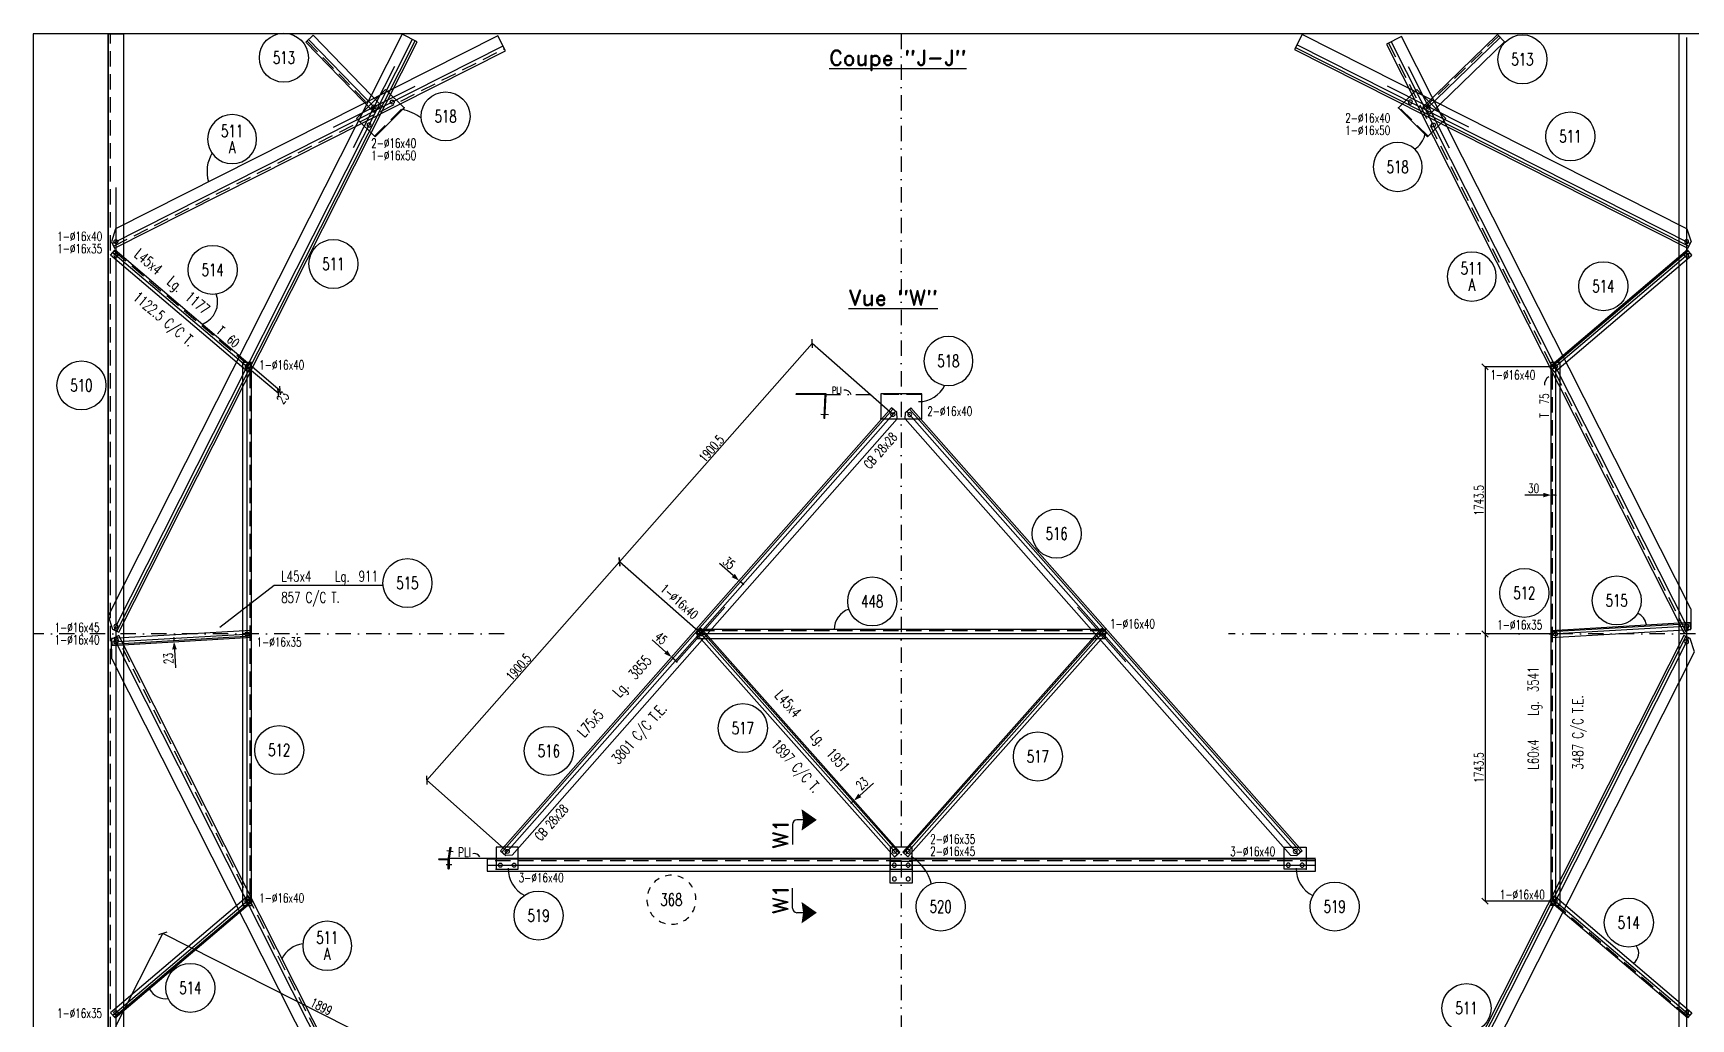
# Model space of a CAD drawing. Extents: x 142141 to 158361, y -163675 to -152190.
# Drawn here: x 142141 to 152953, y -158621 to -152190 of the extents above; entities that cross this region are included whole.
import ezdxf
from ezdxf.enums import TextEntityAlignment as Align

# ---------------------------------------------------------------- set-up
doc = ezdxf.new("R2010")
doc.units = 0
doc.header["$LTSCALE"] = 200
doc.header["$MEASUREMENT"] = 0
doc.linetypes.add('DASHDOT', pattern=[1, 0.5, -0.25, 0, -0.25])
doc.linetypes.add('DASHED', pattern=[0.75, 0.5, -0.25])
doc.layers.get('0').update_dxf_attribs({"linetype": 'CONTINUOUS'})
doc.layers.get('DEFPOINTS').update_dxf_attribs({"linetype": 'CONTINUOUS'})
for name, color, linetype in [('ASSI', 3, 'CONTINUOUS'), ('BOLLINI_1', 7, 'CONTINUOUS'), ('BOLLINI_5', 7, 'CONTINUOUS'), ('FORI', 2, 'CONTINUOUS'), ('LINEA_ANG', 2, 'CONTINUOUS'), ('LINEE_PIASTRE', 2, 'CONTINUOUS'), ('LS', 7, 'CONTINUOUS'), ('LSP', 3, 'CONTINUOUS'), ('MZ', 6, 'DASHDOT'), ('PIASTRE', 5, 'CONTINUOUS'), ('QT_MAL', 7, 'CONTINUOUS'), ('QT_MPR', 7, 'CONTINUOUS'), ('TRAT-Y', 7, 'DASHED')]:
    doc.layers.add(name, color=color, linetype=linetype)
doc.styles.add('QUOTE', font='ROMANS8.SHX', dxfattribs={"width": 0.7})
doc.styles.add('RD', font='ROMAND8.SHX', dxfattribs={"width": 0.7})
doc.styles.add('RQL', font='ROMANS8.SHX', dxfattribs={"width": 0.7})
doc.styles.add('RS', font='ROMANS8.shx', dxfattribs={"width": 0.7})
doc.styles.get("Standard").update_dxf_attribs({"font": 'ROMANS8.SHX', "width": 0.7})
doc.dimstyles.new('FRECCE1', dxfattribs={"dimtxt": 60, "dimasz": 6.6667, "dimexe": 0, "dimexo": 0, "dimgap": 1, "dimtad": 1, "dimzin": 0, "dimdsep": 46, "dimtxsty": 'RS', "dimblk1": 'QUOTP', "dimblk2": 'QUOTF', "dimsah": 1, "dimcen": 0, "dimclrd": 2, "dimclre": 2, "dimclrt": 7, "dimadec": 0, "dimazin": 0, "dimtfac": 1, "dimtix": 1, "dimtmove": 2, "dimatfit": 3, "dimldrblk": 'QUOTP', "dimfxl": 1, "dimtolj": 1, "dimtzin": 0, "dimarcsym": 0})
doc.dimstyles.new('TRATTO', dxfattribs={"dimscale": 0, "dimtxt": 60, "dimasz": 40, "dimexe": 0, "dimexo": 0, "dimgap": 10, "dimtad": 1, "dimrnd": 0.5, "dimdsep": 46, "dimtxsty": 'RS', "dimblk1": 'OBLIQUE', "dimblk2": 'OBLIQUE', "dimsah": 1, "dimcen": 0.09, "dimclrd": 2, "dimclre": 2, "dimclrt": 7, "dimadec": 0, "dimazin": 0, "dimtfac": 1, "dimtix": 1, "dimtmove": 2, "dimatfit": 3, "dimfxl": 1, "dimtolj": 1, "dimtzin": 0, "dimarcsym": 0})

# ---------------------------------------------------------------- blocks, each defined once
blk = doc.blocks.new('ASSE98')
blk.add_line((0, 0), (1, 0))
at = {"color": 7, "style": 'QUOTE', "width": 0.5, "flags": 1}
for tag, p in [('TI', (1.3831, 6.8273)), ('DI_S', (1.3831, 6.4218)), ('D_S', (1.3831, 6.0209)), ('E_S', (1.3831, 5.6806)), ('NFORI', (1.3645, 5.2979)), ('ALAR', (1.3635, 4.9325)), ('FAM', (1.3775, 4.5465)), ('ALA', (1.3831, 4.1926)), ('DISP2', (1.3831, 3.8497)), ('DISP1', (1.3831, 3.5069)), ('PINZAF', (1.3831, 3.164)), ('PINZAI', (1.3831, 2.8211)), ('TRP', (1.3831, 2.4783)), ('NP', (1.3831, 2.1354)), ('SV', (1.3831, 1.7926)), ('PESO', (1.3831, 1.4497)), ('QUA', (1.3831, 1.1069)), ('LUN', (1.3831, 0.764)), ('PROF', (1.3831, 0.4211)), ('POS', (1.3831, 0.0783))]:
    blk.add_attdef(tag, p, '', height=0.2, dxfattribs=at)
at = {"color": 7, "flags": 1}
for tag, p in [('LAV1', (3.0743, 6.8285)), ('LAV2', (3.0743, 6.4951)), ('LAV3', (3.0743, 6.1618)), ('LAV4', (3.0743, 5.8285)), ('LAV5', (3.0743, 5.4951)), ('LAV6', (3.0743, 5.1618)), ('LAV7', (3.0743, 4.8285)), ('LAV8', (3.0743, 4.4951)), ('LAV9', (3.0743, 4.1618)), ('LAV10', (3.0743, 3.8285))]:
    blk.add_attdef(tag, p, '', height=0.2, dxfattribs=at)
blk = doc.blocks.new('16')
blk.add_circle((0, 0), 1)
blk = doc.blocks.new('MRKR_98')
blk.add_point((0, 0))
at = {"color": 7, "style": 'QUOTE', "width": 0.5, "flags": 1}
for tag, p in [('NFORI', (3.72, 5.3)), ('TI', (3.73, 6.83)), ('DI_S', (3.73, 6.42)), ('D_S', (3.73, 6.02)), ('E_S', (3.73, 5.68)), ('AUX2', (3.71, 4.93)), ('AUX1', (3.73, 4.19)), ('FAM', (3.73, 4.55)), ('COMMESSA', (3.73, 3.85)), ('MD', (3.73, 3.51)), ('MP', (3.73, 3.16)), ('LARGHEZZA', (3.73, 2.82)), ('SPESSORE', (3.73, 2.48)), ('NP', (3.73, 2.14)), ('SV', (3.73, 1.79)), ('PESO', (3.73, 1.45)), ('QUA', (3.73, 1.11)), ('LUN', (3.73, 0.76)), ('PROF', (3.73, 0.42)), ('POS', (3.73, 0.08))]:
    blk.add_attdef(tag, p, '', height=0.2, dxfattribs=at)
at = {"color": 7, "flags": 1}
for tag, p in [('LAV1', (5.26, 6.88)), ('LAV2', (5.26, 6.55)), ('LAV3', (5.26, 6.21)), ('LAV4', (5.26, 5.88)), ('LAV5', (5.26, 5.55)), ('LAV6', (5.26, 5.21)), ('LAV7', (5.26, 4.88)), ('LAV8', (5.26, 4.55)), ('LAV9', (5.26, 4.21)), ('LAV10', (5.26, 3.88))]:
    blk.add_attdef(tag, p, '', height=0.2, dxfattribs=at)
blk = doc.blocks.new('xxx')
blk.add_circle((0, 0), 8)
at = {"color": 3, "style": 'RQL', "width": 0.7}
blk.add_attdef('POS', text='', height=4, dxfattribs=at).set_placement((0, 0), align=Align.MIDDLE)
at = {"style": 'RQL', "width": 0.7, "flags": 1}
for tag, p in [('POS1', (-0.39, -5.42)), ('TIPO', (-0.39, -8.66))]:
    blk.add_attdef(tag, p, '', height=2, dxfattribs=at)
blk = doc.blocks.new('bull')
at = {"style": 'RS', "width": 0.7, "flags": 1}
for tag, p in [('NN', (-12.25, 0)), ('DIAMETRO', (0, -4.86)), ('SERRAGGIO', (0, -9.71)), ('LUNGHEZZA', (0, -14.57)), ('TIPO', (0, -24.12)), ('NB', (0, -19.43)), ('EL', (-0.14, -29))]:
    blk.add_attdef(tag, p, '', height=3, dxfattribs=at)
at = {"style": 'RS', "width": 0.7}
blk.add_attdef('BULLONE', (0, 0), '', height=3, dxfattribs=at)
blk = doc.blocks.new('zzz')
at = {"linetype": 'Continuous'}
for start, end in [(120, 135), (90, 105), (60, 75), (30, 45), (180, 195), (150, 165), (0, 15), (210, 225), (330, 345), (240, 255), (270, 285), (300, 315)]:
    blk.add_arc((0, 0), 8, start, end, dxfattribs=at)
at = {"color": 3, "style": 'RQL', "width": 0.7}
blk.add_attdef('POS1', text='', height=4, dxfattribs=at).set_placement((0, 0), align=Align.MIDDLE)
at = {"style": 'RQL', "width": 0.7, "flags": 1}
blk.add_attdef('TIPO', (0, -8), '', height=3, dxfattribs=at)
blk = doc.blocks.new('_OBLIQUE')
at = {"color": 0, "linetype": 'ByBlock'}
blk.add_line((-0.5, -0.5), (0.5, 0.5), dxfattribs=at)
blk = doc.blocks.new('*D31')
at = {"layer": 'DEFPOINTS', "color": 0, "transparency": 16777216}
for p in [(147748, -154679), (145966, -155640), (146498, -156110)]:
    blk.add_point(p, dxfattribs=at)
at = {"layer": 'QT_MPR', "color": 2, "lineweight": -2, "transparency": 16777216}
for p, q in [((147223, -154215), (145966, -155640)), ((147748, -154679), (147223, -154215)), ((146498, -156110), (145966, -155640))]:
    blk.add_line(p, q, dxfattribs=at)
at = {"layer": 'QT_MPR', "color": 2, "lineweight": -2, "transparency": 16777216, "xscale": 40, "yscale": 40, "zscale": 40}
for p, rotation in [((147223, -154215), 48.57385447567766), ((145966, -155640), 228.5738544756776)]:
    blk.add_blockref('_OBLIQUE', p, dxfattribs=dict(at, rotation=rotation))
at = {"layer": 'QT_MPR', "color": 7, "transparency": 16777216, "insert": (146565, -154901), "char_height": 60, "attachment_point": 5, "rotation": 48.5739, "style": 'RS'}
blk.add_mtext('\\A1;1900.5', dxfattribs=at)
blk = doc.blocks.new('*D32')
at = {"layer": 'DEFPOINTS', "color": 0, "transparency": 16777216}
for p in [(146498, -156110), (144708, -157065), (145233, -157529)]:
    blk.add_point(p, dxfattribs=at)
at = {"layer": 'QT_MPR', "color": 2, "lineweight": -2, "transparency": 16777216}
for p, q in [((145966, -155640), (144708, -157065)), ((146498, -156110), (145966, -155640)), ((145233, -157529), (144708, -157065))]:
    blk.add_line(p, q, dxfattribs=at)
at = {"layer": 'QT_MPR', "color": 2, "lineweight": -2, "transparency": 16777216, "xscale": 40, "yscale": 40, "zscale": 40}
for p, rotation in [((145966, -155640), 48.57385447567766), ((144708, -157065), 228.5738544756776)]:
    blk.add_blockref('_OBLIQUE', p, dxfattribs=dict(at, rotation=rotation))
at = {"layer": 'QT_MPR', "color": 7, "transparency": 16777216, "insert": (145307, -156326), "char_height": 60, "attachment_point": 5, "rotation": 48.5739, "style": 'RS'}
blk.add_mtext('\\A1;1900.5', dxfattribs=at)
blk = doc.blocks.new('QUOTP')
at = {"layer": 'ASSI', "color": 2, "const_width": 1.07}
blk.add_lwpolyline([(-0.5, 0, 1), (0.5, 0, 1)], format="xyb", close=True, dxfattribs=at)
blk = doc.blocks.new('QUOTF')
at = {"layer": 'LS', "color": 2}
blk.add_line((7.5, 0), (25.5, 0), dxfattribs=at)
blk.add_solid([(7.5, 2.25), (0, 0), (7.5, -2.25)], dxfattribs=at)
blk = doc.blocks.new('*D33')
at = {"layer": 'DEFPOINTS', "color": 0, "transparency": 16777216}
for p in [(146745, -155762), (146745, -155762), (146772, -155785)]:
    blk.add_point(p, dxfattribs=at)
at = {"layer": 'QT_MAL', "color": 2, "lineweight": -2, "transparency": 16777216}
blk.add_line((146767, -155781), (146750, -155767), dxfattribs=at)
at = {"layer": 'QT_MAL', "color": 2, "lineweight": -2, "transparency": 16777216, "xscale": 6.6667, "yscale": 6.6667, "zscale": 6.6667}
for name, p, rotation in [('QUOTF', (146745, -155762), 138.5738544756776), ('QUOTP', (146772, -155785), 318.5738544756776)]:
    blk.add_blockref(name, p, dxfattribs=dict(at, rotation=rotation))
at = {"layer": 'QT_MAL', "color": 7, "transparency": 16777216, "insert": (146679, -155647), "char_height": 60, "attachment_point": 5, "rotation": 318.5739, "style": 'RS'}
blk.add_mtext('\\A1;35', dxfattribs=at)
blk = doc.blocks.new('*D34')
at = {"layer": 'DEFPOINTS', "color": 0, "transparency": 16777216}
for p in [(146305, -156261), (146305, -156261), (146339, -156291)]:
    blk.add_point(p, dxfattribs=at)
at = {"layer": 'QT_MAL', "color": 2, "lineweight": -2, "transparency": 16777216}
blk.add_line((146334, -156287), (146310, -156266), dxfattribs=at)
at = {"layer": 'QT_MAL', "color": 2, "lineweight": -2, "transparency": 16777216, "xscale": 6.6667, "yscale": 6.6667, "zscale": 6.6667}
for name, p, rotation in [('QUOTF', (146305, -156261), 138.5738544756776), ('QUOTP', (146339, -156291), 318.5738544756776)]:
    blk.add_blockref(name, p, dxfattribs=dict(at, rotation=rotation))
at = {"layer": 'QT_MAL', "color": 7, "transparency": 16777216, "insert": (146237, -156138), "char_height": 60, "attachment_point": 5, "rotation": 318.5739, "style": 'RS'}
blk.add_mtext('\\A1;45', dxfattribs=at)
blk = doc.blocks.new('*D35')
at = {"layer": 'DEFPOINTS', "color": 0, "transparency": 16777216}
for p in [(147477, -157212), (147495, -157197), (147495, -157197)]:
    blk.add_point(p, dxfattribs=at)
at = {"layer": 'QT_MAL', "color": 2, "lineweight": -2, "transparency": 16777216}
blk.add_line((147482, -157208), (147490, -157201), dxfattribs=at)
at = {"layer": 'QT_MAL', "color": 2, "lineweight": -2, "transparency": 16777216, "xscale": 6.6667, "yscale": 6.6667, "zscale": 6.6667}
for name, p, rotation in [('QUOTF', (147495, -157197), 41.6155099223697), ('QUOTP', (147477, -157212), 221.6155099223697)]:
    blk.add_blockref(name, p, dxfattribs=dict(at, rotation=rotation))
at = {"layer": 'QT_MAL', "color": 7, "transparency": 16777216, "insert": (147548, -157086), "char_height": 60, "attachment_point": 5, "rotation": 41.6155, "style": 'RS'}
blk.add_mtext('\\A1;23', dxfattribs=at)
blk = doc.blocks.new('*D37')
at = {"layer": 'DEFPOINTS', "color": 0, "transparency": 16777216}
for p in [(142986, -158065), (142680, -158670), (144364, -159549)]:
    blk.add_point(p, dxfattribs=at)
at = {"layer": 'QT_MPR', "color": 2, "lineweight": -2, "transparency": 16777216}
for p, q in [((142680, -158670), (142986, -158065)), ((144682, -158921), (142986, -158065)), ((144364, -159549), (144682, -158921))]:
    blk.add_line(p, q, dxfattribs=at)
at = {"layer": 'QT_MPR', "color": 2, "lineweight": -2, "transparency": 16777216, "xscale": 40, "yscale": 40, "zscale": 40}
for p, rotation in [((142986, -158065), 153.1993359969915), ((144682, -158921), 333.1993359969915)]:
    blk.add_blockref('_OBLIQUE', p, dxfattribs=dict(at, rotation=rotation))
at = {"layer": 'QT_MPR', "color": 7, "transparency": 16777216, "insert": (144021, -158542), "char_height": 60, "attachment_point": 5, "rotation": 333.1993, "style": 'RS'}
blk.add_mtext('\\A1;1899', dxfattribs=at)
blk = doc.blocks.new('*D62')
at = {"layer": 'DEFPOINTS', "color": 0, "transparency": 16777216}
for p in [(152071, -154367), (151611, -156110), (152071, -156110)]:
    blk.add_point(p, dxfattribs=at)
at = {"layer": 'QT_MPR', "color": 2, "lineweight": -2, "transparency": 16777216}
for p, q in [((152071, -154367), (151611, -154367)), ((151611, -154367), (151611, -156110)), ((152071, -156110), (151611, -156110))]:
    blk.add_line(p, q, dxfattribs=at)
at = {"layer": 'QT_MPR', "color": 2, "lineweight": -2, "transparency": 16777216, "xscale": 40, "yscale": 40, "zscale": 40}
for p, rotation in [((151611, -154367), 90), ((151611, -156110), 270)]:
    blk.add_blockref('_OBLIQUE', p, dxfattribs=dict(at, rotation=rotation))
at = {"layer": 'QT_MPR', "color": 7, "transparency": 16777216, "insert": (151571, -155238), "char_height": 60, "attachment_point": 5, "rotation": 90, "style": 'RS'}
blk.add_mtext('\\A1;1743.5', dxfattribs=at)
blk = doc.blocks.new('*D63')
at = {"layer": 'DEFPOINTS', "color": 0, "transparency": 16777216}
for p in [(152071, -156110), (151611, -157854), (152071, -157854)]:
    blk.add_point(p, dxfattribs=at)
at = {"layer": 'QT_MPR', "color": 2, "lineweight": -2, "transparency": 16777216}
for p, q in [((152071, -156110), (151611, -156110)), ((151611, -156110), (151611, -157854)), ((152071, -157854), (151611, -157854))]:
    blk.add_line(p, q, dxfattribs=at)
at = {"layer": 'QT_MPR', "color": 2, "lineweight": -2, "transparency": 16777216, "xscale": 40, "yscale": 40, "zscale": 40}
for p, rotation in [((151611, -156110), 90), ((151611, -157854), 270)]:
    blk.add_blockref('_OBLIQUE', p, dxfattribs=dict(at, rotation=rotation))
at = {"layer": 'QT_MPR', "color": 7, "transparency": 16777216, "insert": (151571, -156982), "char_height": 60, "attachment_point": 5, "rotation": 90, "style": 'RS'}
blk.add_mtext('\\A1;1743.5', dxfattribs=at)
blk = doc.blocks.new('*D64')
at = {"layer": 'DEFPOINTS', "color": 0, "transparency": 16777216}
for p in [(152041, -155204), (152041, -155204), (152071, -155204)]:
    blk.add_point(p, dxfattribs=at)
at = {"layer": 'QT_MAL', "color": 2, "lineweight": -2, "transparency": 16777216}
blk.add_line((152064, -155204), (152047, -155204), dxfattribs=at)
at = {"layer": 'QT_MAL', "color": 2, "lineweight": -2, "transparency": 16777216, "xscale": 6.6667, "yscale": 6.6667, "zscale": 6.6667, "rotation": 180}
blk.add_blockref('QUOTF', (152041, -155204), dxfattribs=at)
at = {"layer": 'QT_MAL', "color": 2, "lineweight": -2, "transparency": 16777216, "xscale": 6.6667, "yscale": 6.6667, "zscale": 6.6667}
blk.add_blockref('QUOTP', (152071, -155204), dxfattribs=at)
at = {"layer": 'QT_MAL', "color": 7, "transparency": 16777216, "insert": (151928, -155160), "char_height": 60, "attachment_point": 5, "style": 'RS'}
blk.add_mtext('\\A1;30', dxfattribs=at)
blk = doc.blocks.new('*D66')
at = {"layer": 'DEFPOINTS', "color": 0, "transparency": 16777216}
for p in [(143059, -156138), (143060, -156161), (143060, -156161)]:
    blk.add_point(p, dxfattribs=at)
at = {"layer": 'QT_MAL', "color": 2, "lineweight": -2, "transparency": 16777216}
blk.add_line((143059, -156145), (143060, -156154), dxfattribs=at)
at = {"layer": 'QT_MAL', "color": 2, "lineweight": -2, "transparency": 16777216, "xscale": 6.6667, "yscale": 6.6667, "zscale": 6.6667}
for name, p, rotation in [('QUOTP', (143059, -156138), 93.34472896607735), ('QUOTF', (143060, -156161), 273.3447289660774)]:
    blk.add_blockref(name, p, dxfattribs=dict(at, rotation=rotation))
at = {"layer": 'QT_MAL', "color": 7, "transparency": 16777216, "insert": (143023, -156270), "char_height": 60, "attachment_point": 5, "rotation": 93.3447, "style": 'RS'}
blk.add_mtext('\\A1;23', dxfattribs=at)
blk = doc.blocks.new('*D67')
at = {"layer": 'DEFPOINTS', "color": 0, "transparency": 16777216}
for p in [(143536, -154367), (143572, -154367), (143753, -154521)]:
    blk.add_point(p, dxfattribs=at)
at = {"layer": 'LS', "color": 2, "lineweight": -2, "transparency": 16777216}
for p, q in [((143536, -154367), (143738, -154538)), ((143572, -154367), (143753, -154521)), ((143738, -154538), (143753, -154521))]:
    blk.add_line(p, q, dxfattribs=at)
at = {"layer": 'LS', "color": 2, "lineweight": -2, "transparency": 16777216, "xscale": 40, "yscale": 40, "zscale": 40}
for p, rotation in [((143738, -154538), 229.656938184), ((143753, -154521), 49.656938184)]:
    blk.add_blockref('_OBLIQUE', p, dxfattribs=dict(at, rotation=rotation))
at = {"layer": 'LS', "color": 7, "transparency": 16777216, "insert": (143770, -154569), "char_height": 60, "attachment_point": 5, "rotation": 49.6569, "style": 'RS'}
blk.add_mtext('\\A1;23', dxfattribs=at)
blk = doc.blocks.new('YYY')
blk.add_circle((0, 0), 8)
at = {"color": 3, "style": 'RQL', "width": 0.7}
for tag, p in [('POS3', (0, 0.65)), ('POS2', (0, -4.63))]:
    blk.add_attdef(tag, text='', height=4, dxfattribs=at).set_placement(p, align=Align.CENTER)
at = {"style": 'RQL', "width": 0.7, "flags": 1}
blk.add_attdef('TIPO', text='', height=3, dxfattribs=at).set_placement((0, 0), align=Align.MIDDLE_CENTER)

msp = doc.modelspace()

# ---------------------------------------------------------------- hatches: boundary and pattern name
at = {"layer": 'LS'}
h = msp.add_hatch(dxfattribs=at)
h.set_pattern_fill('_U', color=6, scale=5, angle=225, style=0, pattern_type=0)
h.set_pattern_definition([(225, (235829.7056, -171950.3636), (3.5355339, -3.5355339), [])])
edge = h.paths.add_edge_path()
edge.add_line((144850.17, -157578.588), (144785.17, -157578.588))
edge.add_line((144785.17, -157578.588), (144785.17, -157579.588))
edge.add_arc((144788.17, -157579.588), 3, 180, 270)
edge.add_line((144788.17, -157582.588), (144840.17, -157582.588))
edge.add_arc((144840.17, -157588.588), 6, 360, 450, ccw=False)
edge.add_line((144846.17, -157588.588), (144846.17, -157640.588))
edge.add_arc((144849.17, -157640.588), 3, 180, 270)
edge.add_line((144849.17, -157643.588), (144850.17, -157643.588))
edge.add_line((144850.17, -157643.588), (144850.17, -157578.588))

# ---------------------------------------------------------------- linework, layer by layer
at = {"layer": 'LINEA_ANG'}
for p, q in [((142630.486, -161257.664), (142630.486, -152194.664)), ((142630.486, -152194.664), (142730.486, -152194.664)), ((144548.163, -152196.613), (142630.537, -155992.758)), ((145172.673, -152206.984), (142678.802, -153466.765)), ((142686.475, -156092.718), (144632.958, -152239.448)), ((142730.486, -152194.664), (142730.486, -161171.664)), ((143966.541, -152202.851), (143919.84, -152248.062)), ((144411.7, -152662.669), (143966.541, -152202.851)), ((144646.347, -152246.211), (144548.163, -152196.613)), ((145222.27, -152305.168), (145172.673, -152206.984)), ((150418.617, -152199.252), (150369.019, -152297.436)), ((152927.661, -153466.698), (150418.617, -152199.252)), ((151066.744, -152213.066), (150968.56, -152262.663)), ((152952.808, -155946.73), (151066.744, -152213.066)), ((151692.984, -152200.106), (151205.145, -152672.392)), ((151738.195, -152246.806), (151692.984, -152200.106)), ((152976.11, -152195.664), (152876.11, -152195.664)), ((152876.11, -152195.664), (152876.11, -161171.664)), ((142672.167, -153593.355), (145222.27, -152305.168)), ((142699.864, -156099.481), (144646.347, -152246.211)), ((143919.84, -152248.062), (144365, -152707.881)), ((150369.019, -152297.436), (152934.296, -153593.288)), ((150375.782, -152284.047), (152941.059, -153579.899)), ((150968.56, -152262.663), (152906.927, -156099.867)), ((151250.356, -152719.092), (151738.195, -152246.806)), ((144365, -152707.881), (144411.7, -152662.669)), ((151205.145, -152672.392), (151250.356, -152719.092)), ((142678.802, -153466.765), (142650.976, -153551.404)), ((152927.661, -153466.698), (152955.487, -153551.337)), ((142645.665, -153639.23), (142674.797, -153604.932)), ((143542.753, -154401.176), (142645.665, -153639.23)), ((142650.976, -153551.404), (142672.167, -153593.355)), ((142674.797, -153604.932), (143571.885, -154366.878)), ((152931.799, -153604.932), (152034.711, -154366.878)), ((152937.302, -153611.41), (152040.214, -154373.356)), ((152063.842, -154401.176), (152960.93, -153639.23)), ((152960.93, -153639.23), (152931.799, -153604.932)), ((152934.296, -153593.288), (152955.487, -153551.337)), ((143566.021, -154339.84), (143506.021, -154339.84)), ((143506.021, -154339.84), (143506.021, -157880.84)), ((143526.154, -154328.036), (143520.651, -154334.514)), ((143571.885, -154366.878), (143542.753, -154401.176)), ((143566.021, -157880.84), (143566.021, -154339.84)), ((152034.711, -154366.878), (152063.842, -154401.176)), ((152100.574, -154339.593), (152040.574, -154339.593)), ((152040.574, -154339.593), (152040.574, -157880.593)), ((152100.574, -157880.593), (152100.574, -154339.593)), ((152049.574, -154414.593), (152040.574, -154414.593)), ((147739.919, -154635.185), (145189.243, -157525.7)), ((145264.666, -157553.579), (147777.629, -154705.804)), ((147775.16, -154666.283), (147739.919, -154635.185)), ((147777.629, -154705.804), (147775.16, -154666.283)), ((147828.945, -154705.779), (147831.414, -154666.258)), ((150341.907, -157553.554), (147828.945, -154705.779)), ((147831.414, -154666.258), (147866.655, -154635.16)), ((147866.655, -154635.16), (150417.331, -157525.675)), ((142630.537, -155992.758), (142658.805, -156078.74)), ((148953.137, -155934.411), (149268.577, -156291.879)), ((152952.808, -155946.73), (152953.341, -156076.421)), ((143561.697, -156086.679), (142652.249, -156139.83)), ((142699.241, -156119.72), (142652.827, -156143.166)), ((142654.378, -156176.267), (143563.826, -156123.117)), ((142654.874, -156184.753), (143564.322, -156131.602)), ((142658.805, -156078.74), (142699.864, -156099.481)), ((145286.436, -161241.347), (142699.241, -156119.72)), ((143564.322, -156131.602), (143561.697, -156086.679)), ((146497.71, -156074.895), (146464.067, -156104.781)), ((146464.067, -156104.781), (147759.782, -157563.384)), ((149135.273, -156080.217), (146471.273, -156080.217)), ((146471.273, -156080.217), (146471.273, -156140.217)), ((147793.425, -157533.499), (146497.71, -156074.895)), ((147813.295, -157533.36), (149109.01, -156074.756)), ((149142.652, -156104.642), (147846.938, -157563.245)), ((149109.01, -156074.756), (149142.652, -156104.642)), ((149135.273, -156140.217), (149135.273, -156080.217)), ((152907.355, -156119.72), (150320.16, -161241.347)), ((152920.743, -156126.483), (150333.549, -161248.111)), ((152951.722, -156035.681), (152042.274, -156088.832)), ((152042.274, -156088.832), (152044.899, -156133.755)), ((152952.218, -156044.166), (152042.769, -156097.317)), ((152044.899, -156133.755), (152954.347, -156080.604)), ((152906.927, -156099.867), (152953.341, -156076.421)), ((152948.413, -156140.461), (152907.355, -156119.72)), ((152954.347, -156080.604), (152951.722, -156035.681)), ((142652.249, -156139.83), (142654.874, -156184.753)), ((142653.36, -156272.857), (142652.827, -156143.166)), ((146471.273, -156140.217), (149135.273, -156140.217)), ((150446.75, -161234.712), (152976.682, -156226.443)), ((152976.682, -156226.443), (152948.413, -156140.461)), ((142653.36, -156272.857), (145159.846, -161234.712)), ((145189.243, -157525.7), (145223.734, -157556.136)), ((147759.782, -157563.384), (147793.425, -157533.499)), ((147846.938, -157563.245), (147813.295, -157533.36)), ((150417.331, -157525.675), (150382.84, -157556.111)), ((150505.373, -157578.588), (145101.373, -157578.588)), ((145101.373, -157578.588), (145101.373, -157658.588)), ((145264.666, -157553.579), (145223.734, -157556.136)), ((150341.907, -157553.554), (150382.84, -157556.111)), ((150505.373, -157658.588), (150505.373, -157578.588)), ((145101.373, -157658.588), (150505.373, -157658.588)), ((143542.753, -157819.258), (142645.665, -158581.204)), ((142669.294, -158609.024), (143566.382, -157847.078)), ((142674.797, -158615.502), (143571.885, -157853.556)), ((143571.885, -157853.556), (143542.753, -157819.258)), ((143557.021, -157805.84), (143566.021, -157805.84)), ((152034.711, -157853.556), (152063.842, -157819.258)), ((152931.799, -158615.502), (152034.711, -157853.556)), ((152063.842, -157819.258), (152960.93, -158581.204)), ((143506.021, -157880.84), (143566.021, -157880.84)), ((152040.574, -157880.593), (152100.574, -157880.593)), ((152080.442, -157892.398), (152085.944, -157885.919)), ((142645.665, -158581.204), (142674.797, -158615.502)), ((152960.93, -158581.204), (152931.799, -158615.502))]:
    msp.add_line(p, q, dxfattribs=at)
at = {"layer": 'LINEA_ANG', "color": 2}
for p, q in [((147748.542, -154642.794), (145197.865, -157533.309)), ((147858.032, -154642.769), (150408.708, -157533.284)), ((147787.07, -157539.144), (146491.355, -156080.54)), ((147819.649, -157539.005), (149115.364, -156080.401))]:
    msp.add_line(p, q, dxfattribs=at)
at = {"layer": 'LINEE_PIASTRE'}
for p, q in [((144439.776, -152557.897), (144250.978, -152746.695)), ((144559.984, -152678.105), (144439.776, -152557.897)), ((151046.612, -152678.105), (151166.82, -152557.897)), ((151166.82, -152557.897), (151355.617, -152746.695)), ((144250.978, -152746.695), (144371.186, -152866.903)), ((144371.186, -152866.903), (144559.984, -152678.105)), ((151235.409, -152866.903), (151046.612, -152678.105)), ((151355.617, -152746.695), (151235.409, -152866.903)), ((147936.798, -154542.588), (147669.798, -154542.588)), ((147669.798, -154542.588), (147669.798, -154705.588)), ((147936.798, -154705.588), (147936.798, -154542.588)), ((147669.798, -154705.588), (147936.798, -154705.588)), ((145305.373, -157501.588), (145161.373, -157501.588)), ((145161.373, -157501.588), (145161.373, -157645.588)), ((145305.373, -157645.588), (145305.373, -157501.588)), ((147875.298, -157501.588), (147731.298, -157501.588)), ((147731.298, -157501.588), (147731.298, -157645.588)), ((147875.298, -157645.588), (147875.298, -157501.588)), ((150301.223, -157645.588), (150301.223, -157501.588)), ((150301.223, -157501.588), (150445.223, -157501.588)), ((150445.223, -157501.588), (150445.223, -157645.588)), ((145161.373, -157645.588), (145305.373, -157645.588)), ((147731.298, -157591.588), (147875.298, -157591.588)), ((147731.298, -157735.588), (147731.298, -157591.588)), ((147731.298, -157645.588), (147875.298, -157645.588)), ((147875.298, -157591.588), (147875.298, -157735.588)), ((150445.223, -157645.588), (150301.223, -157645.588)), ((147875.298, -157735.588), (147731.298, -157735.588))]:
    msp.add_line(p, q, dxfattribs=at)
at = {"layer": 'LS', "color": 6}
for p, q in [((152926.11, -152219.664), (152926.11, -159523.993)), ((144497.662, -152407.477), (144229.074, -152939.175)), ((151108.934, -152407.477), (151377.521, -152939.175)), ((144100.558, -152804.581), (144632.256, -152535.993)), ((151506.037, -152804.581), (150974.339, -152535.993)), ((142680.486, -153196.364), (142680.486, -161179.343)), ((147329.729, -154680.135), (147278.596, -154677.374)), ((143713.732, -155793.965), (143357.893, -156068.626)), ((144423.134, -155793.965), (143713.732, -155793.965)), ((146653.458, -155934.411), (146338.018, -156291.879)), ((144879.56, -157531.643), (144839.456, -157525.507)), ((144835.456, -157613.588), (144872.51, -157613.588)), ((144856.17, -157573.588), (150505.373, -157573.588)), ((145101.223, -157618.588), (150505.223, -157618.588))]:
    msp.add_line(p, q, dxfattribs=at)
at = {"layer": 'LS', "color": 2}
for p, q in [((147314.036, -154542.588), (147116.772, -154542.588)), ((147116.772, -154548.588), (147116.772, -154542.588)), ((147307.703, -154548.588), (147116.772, -154548.588)), ((147299.336, -154703.53), (147307.703, -154548.588)), ((147305.328, -154703.854), (147314.036, -154542.588)), ((147305.328, -154703.854), (147299.336, -154703.53)), ((144850.17, -157573.132), (144861.128, -157501.509)), ((144856.17, -157573.588), (144867.059, -157502.416)), ((144861.128, -157501.509), (144867.059, -157502.416)), ((144850.17, -157573.132), (144850.17, -157640.588)), ((144850.17, -157640.588), (144856.17, -157640.588)), ((144856.17, -157640.588), (144856.17, -157573.588))]:
    msp.add_line(p, q, dxfattribs=at)
at = {"layer": 'LS', "color": 8}
msp.add_lwpolyline([(142140.931, -152195.489), (142140.931, -163675.489), (154860.931, -163675.489), (154860.931, -162075.489), (158360.931, -162075.489), (158360.931, -152195.489), (142140.931, -152195.489)], close=True, dxfattribs=at)
at = {"layer": 'LS', "color": 2}
msp.add_lwpolyline([(144850.17, -157578.588), (144785.17, -157578.588), (144785.17, -157579.588, 0.414213562), (144788.17, -157582.588), (144840.17, -157582.588, -0.414213562), (144846.17, -157588.588), (144846.17, -157640.588, 0.414213562), (144849.17, -157643.588), (144850.17, -157643.588)], format="xyb", close=True, dxfattribs=at)
at = {"layer": 'LS', "color": 6}
for centre, radius, start, end in [((144416.186, -153146.278), 478.406, 57.748203, 73.7435853), ((151077.809, -152822.613), 144.348, 300.4153761, 348.7151316), ((143508.414, -153093.387), 233.39, 148.632975, 196.4934299), ((143190.258, -153944.376), 154.104, 292.6255192, 19.6402342), ((147916.797, -154405.816), 188.508, 269.9178603, 334.3360828), ((152056.915, -154482.546), 59.077, 120.3448694, 185.1886163), ((147436.835, -154560.656), 41.18, 14.1257191, 102.5425194), ((147512.539, -156086.106), 147.349, 110.7478762, 178.2170204), ((152566.723, -156063.549), 97.509, 7.5009905, 66.5791577), ((145018.586, -157584.016), 41.18, 30.3170104, 102.5425194), ((145440.995, -157637.426), 202.58, 180.0995782, 242.5129449), ((147716.688, -157813.23), 292.378, 14.099664, 58.9980772), ((150580.846, -157637.426), 202.58, 180.0995782, 242.5129449), ((143926.841, -158315.55), 185.798, 98.3966684, 152.135583), ((152534.831, -158192.86), 78.362, 305.2029965, 35.3281378), ((143004.883, -158370.962), 119.097, 208.0662211, 278.837223)]:
    msp.add_arc(centre, radius, start, end, dxfattribs=at)
at = {"layer": 'LSP'}
for p, q in [((147092.816, -157353.197), (147092.816, -157483.197)), ((147170.959, -157323.197), (147122.816, -157323.197)), ((147092.816, -157898.549), (147092.816, -157768.549)), ((147170.959, -157928.549), (147122.816, -157928.549))]:
    msp.add_line(p, q, dxfattribs=at)
for centre, start, end in [((147122.816, -157353.197), 90, 180), ((147122.816, -157898.549), 180, 270)]:
    msp.add_arc(centre, 30, start, end, dxfattribs=at)
for points in [[(147252.816, -157323.197), (147152.816, -157253.197), (147162.816, -157323.197)], [(147252.816, -157323.197), (147152.816, -157393.197), (147162.816, -157323.197)], [(147252.816, -157928.549), (147152.816, -157858.549), (147162.816, -157928.549)], [(147252.816, -157928.549), (147152.816, -157998.549), (147162.816, -157928.549)]]:
    msp.add_solid(points, dxfattribs=at)
at = {"layer": 'MZ'}
for p, q in [((147803.298, -152195.489), (147803.298, -163552.706)), ((147307.703, -154548.588), (147669.798, -154548.588)), ((145212.853, -156110.217), (142140.931, -156110.217)), ((153383.459, -156110.217), (149936.772, -156110.217))]:
    msp.add_line(p, q, dxfattribs=at)
at = {"layer": 'TRAT-Y'}
for p, q in [((142644.486, -161257.664), (142644.486, -152194.664)), ((151699.939, -152207.291), (151212.1, -152679.577)), ((142665.404, -153579.966), (145215.507, -152291.779)), ((143927.025, -152241.106), (144372.184, -152700.925)), ((150981.949, -152255.9), (152920.316, -156093.104)), ((144366.944, -152862.66), (144555.741, -152673.863)), ((151239.652, -152862.66), (151050.854, -152673.863)), ((142669.294, -153611.41), (143520.651, -154334.514)), ((143557.021, -157805.84), (143557.021, -154339.84)), ((152049.574, -154414.593), (152049.574, -157880.593)), ((147936.798, -154548.588), (147669.798, -154548.588)), ((145273.047, -161248.111), (142685.852, -156126.483)), ((149135.273, -156089.217), (146471.273, -156089.217)), ((150505.373, -157591.088), (145101.373, -157591.088)), ((152937.302, -158609.024), (152085.944, -157885.919))]:
    msp.add_line(p, q, dxfattribs=at)

# ---------------------------------------------------------------- block references
at = {"layer": 'ASSI'}
for p, xscale, rotation in [((142630.486, -152195.489), 9063, 269.9999999999998), ((142668.623, -156083.7), 4317, 63.19933599699195), ((143937.802, -152230.673), 640, 314.0719462824451), ((151710.373, -152218.068), 679, 224.0719462824468), ((142656.386, -153562.115), 2857, 26.80066400300928), ((150384.8, -152266.196), 2874, 333.1993359969908), ((150999.8, -152246.882), 4299, 296.8006640030085), ((150391.088, -157548.833), 3855.000000000001, 131.4261455243227), ((149135.273, -156110.217), 2664, 179.9999999979497), ((149126.205, -156090.031), 1951, 228.3844900776115)]:
    msp.add_blockref('ASSE98', p, dxfattribs=dict(at, xscale=xscale, rotation=rotation))
ref = msp.add_blockref('ASSE98', (143556.995, -154384.408), dxfattribs=dict(at, xscale=1177, zscale=1177, rotation=139.6569381824983))
ref.add_attrib('PROF', 'L45x4', (142794.822, -153643.75), dxfattribs={"layer": '0', "color": 2, "height": 70, "rotation": 319.6569382, "style": 'QUOTE', "width": 0.7})
ref.add_attrib('LUN', '1177', (143126.564, -153922.074), dxfattribs={"layer": '0', "color": 2, "height": 70, "rotation": 319.6569382, "style": 'QUOTE', "width": 0.7})
ref.add_attrib('PESO', '1122.5 C/C T.', (142786.379, -153923.739), dxfattribs={"layer": '0', "color": 2, "height": 70, "rotation": 319.6569382, "style": 'QUOTE', "width": 0.7})
ref.add_attrib('SV', 'Lg.', (143009.087, -153822.294), dxfattribs={"layer": '0', "color": 2, "height": 70, "rotation": 319.6569382, "style": 'QUOTE', "width": 0.7})
ref.add_attrib('LAV1', 'T  60', (143332.935, -154143.699), dxfattribs={"layer": '0', "color": 254, "height": 60, "rotation": -40.3430618, "width": 0.7})
for p, xscale, zscale, rotation in [((152946.689, -153622.462), 1177, 1177, 220.3430618175017), ((143536.021, -157880.84), 3541, 3541, 89.99999999999999), ((152953.064, -156058.642), 911.0000000000002, 911.0000000000002, 183.3447289660774), ((145255.195, -161257.128), 5737.999999999999, 5737.999999999999, 116.8006640030085), ((152938.595, -156135.501), 5738, 5738, 243.1993359969918), ((150505.373, -157578.588), 5403.999999999997, 5403.999999999997, 180), ((142659.907, -158597.972), 1177, 1177, 40.34306181750171), ((152049.6, -157836.026), 1177, 1177, 319.6569381824983)]:
    msp.add_blockref('ASSE98', p, dxfattribs=dict(at, xscale=xscale, zscale=zscale, rotation=rotation))
ref = msp.add_blockref('ASSE98', (152070.574, -154339.593), dxfattribs=dict(at, xscale=3541, zscale=3541, rotation=270))
ref.add_attrib('PROF', 'L60x4', (151960.574, -156995.343), dxfattribs={"layer": '0', "color": 2, "height": 70, "rotation": 90, "style": 'QUOTE', "width": 0.7})
ref.add_attrib('LUN', '3541', (151960.574, -156490.477), dxfattribs={"layer": '0', "color": 2, "height": 70, "rotation": 90, "style": 'QUOTE', "width": 0.7})
ref.add_attrib('PESO', '3487 C/C T.E.', (152250.574, -156995.343), dxfattribs={"layer": '0', "color": 2, "height": 70, "rotation": 90, "style": 'QUOTE', "width": 0.7})
ref.add_attrib('SV', 'Lg.', (151960.574, -156644.61), dxfattribs={"layer": '0', "color": 2, "height": 70, "rotation": 90, "style": 'QUOTE', "width": 0.7})
ref.add_attrib('LAV1', 'T  75', (152027.368, -154698.944), dxfattribs={"layer": '0', "color": 254, "height": 60, "rotation": 90, "width": 0.7})
ref = msp.add_blockref('ASSE98', (147766.163, -154658.343), dxfattribs=dict(at, xscale=3855, rotation=228.5738544756776))
ref.add_attrib('PROF', 'L75x5', (145736.914, -156789.989), dxfattribs={"layer": '0', "color": 2, "height": 70, "rotation": 48.5738545, "style": 'QUOTE', "width": 0.7})
ref.add_attrib('LUN', '3855', (146068.8, -156413.885), dxfattribs={"layer": '0', "color": 2, "height": 70, "rotation": 48.5738545, "style": 'QUOTE', "width": 0.7})
ref.add_attrib('PESO', '3801 C/C T.E.', (145958.353, -156965.357), dxfattribs={"layer": '0', "color": 2, "height": 70, "rotation": 48.5738545, "style": 'QUOTE', "width": 0.7})
ref.add_attrib('SV', 'Lg.', (145966.817, -156529.455), dxfattribs={"layer": '0', "color": 2, "height": 70, "rotation": 48.5738545, "style": 'QUOTE', "width": 0.7})
ref.add_attrib('LAV1', 'CB 28x28', (147597.656, -155038.378), dxfattribs={"layer": '0', "color": 7, "height": 60, "rotation": 48.5738545, "width": 0.7})
ref.add_attrib('LAV2', 'CB 28x28', (145451.868, -157464.862), dxfattribs={"layer": '0', "color": 7, "height": 60, "rotation": 48.5738545, "width": 0.7})
ref = msp.add_blockref('ASSE98', (142653.532, -156161.792), dxfattribs=dict(at, xscale=911.0000000000002, zscale=911.0000000000002, rotation=3.344728966077378))
ref.add_attrib('PROF', 'L45x4', (143758.818, -155768.566), dxfattribs={"layer": '0', "color": 2, "height": 70, "style": 'QUOTE', "width": 0.7})
ref.add_attrib('LUN', '911', (144263.684, -155768.566), dxfattribs={"layer": '0', "color": 2, "height": 70, "style": 'QUOTE', "width": 0.7})
ref.add_attrib('PESO', '857 C/C T.', (143758.818, -155906.896), dxfattribs={"layer": '0', "color": 2, "height": 70, "style": 'QUOTE', "width": 0.7})
ref.add_attrib('SV', 'Lg.', (144109.551, -155768.566), dxfattribs={"layer": '0', "color": 2, "height": 70, "style": 'QUOTE', "width": 0.7})
ref = msp.add_blockref('ASSE98', (147776.229, -157548.774), dxfattribs=dict(at, xscale=1951, rotation=131.6155099223697))
ref.add_attrib('PROF', 'L45x4', (146973.716, -156515.076), dxfattribs={"layer": '0', "color": 2, "height": 70, "rotation": 311.6155099, "style": 'QUOTE', "width": 0.7})
ref.add_attrib('LUN', '1951', (147309.012, -156892.524), dxfattribs={"layer": '0', "color": 2, "height": 70, "rotation": 311.6155099, "style": 'QUOTE', "width": 0.7})
ref.add_attrib('PESO', '1897 C/C T.', (146950.031, -156835.63), dxfattribs={"layer": '0', "color": 2, "height": 70, "rotation": 311.6155099, "style": 'QUOTE', "width": 0.7})
ref.add_attrib('SV', 'Lg.', (147206.648, -156777.291), dxfattribs={"layer": '0', "color": 2, "height": 70, "rotation": 311.6155099, "style": 'QUOTE', "width": 0.7})
at = {"layer": 'BOLLINI_1', "xscale": 20, "yscale": 20, "zscale": 20}
for p, values in [((143776.587, -152350.196), {'POS': '513'}), ((151855.117, -152361.173), {'POS': '513'}), ((152167.492, -152863.899), {'POS': '511'}), ((144099.131, -153696.337), {'POS': '511'}), ((143311.818, -153735.053), {'POS': '514'}), ((152382.671, -153841.472), {'POS': '514'}), ((142455.872, -154488.331), {'POS': '510'}), ((148817.021, -155455.792), {'POS': '516'}), ((144582.323, -155777.881), {'POS': '515'}), ((151867.194, -155842.597), {'POS': '512'}), ((147613.916, -155897.839), {'POS': '448'}), ((152469.962, -155891.619), {'POS': '515'}), ((146769.908, -156724.535), {'POS': '517'}), ((143745.863, -156867.72), {'POS': '512'}), ((145504.704, -156873.173), {'POS': '516'}), ((148694.369, -156909.529), {'POS': '517'}), ((148060.469, -157888.811), {'POS': '520'}), ((150630.394, -157888.811), {'POS': '519'}), ((145437.349, -157947.561), {'POS': '519'}), ((152548.79, -157993.558), {'POS': '514'}), ((143166.032, -158419.475), {'POS': '514'}), ((151490.144, -158551.016), {'POS': '511'})]:
    msp.add_blockref('xxx', p, dxfattribs=at).add_auto_attribs(values)
at = {"layer": 'BOLLINI_1'}
ref = msp.add_blockref('xxx', (144831.259, -152733.233), dxfattribs=dict(at, xscale=20, yscale=20, zscale=20, rotation=180))
ref.add_attrib('POS', '518', dxfattribs={"layer": '0', "color": 3, "height": 80, "style": 'RQL', "width": 0.7}).set_placement((144831.259, -152733.233), align=Align.MIDDLE)
ref = msp.add_blockref('xxx', (151041.474, -153063.332), dxfattribs=dict(at, xscale=-20, yscale=20, zscale=20, rotation=180))
ref.add_attrib('POS', '518', dxfattribs={"layer": '0', "color": 3, "height": 80, "style": 'RQL', "width": 0.7}).set_placement((151041.474, -153063.332), align=Align.MIDDLE)
ref = msp.add_blockref('xxx', (148110.807, -154329.282), dxfattribs=dict(at, xscale=-20, yscale=20, zscale=20))
ref.add_attrib('POS', '518', dxfattribs={"layer": '0', "color": 3, "height": 80, "style": 'RQL', "width": 0.7}).set_placement((148110.807, -154329.282), align=Align.MIDDLE)
at = {"layer": 'BOLLINI_5'}
ref = msp.add_blockref('YYY', (143438.796, -152881.588), dxfattribs=dict(at, xscale=-19.99970832482618, yscale=19.99970832476798, zscale=19.99970832479172))
ref.add_attrib('POS3', '511', dxfattribs={"layer": '0', "color": 3, "height": 79.9988, "style": 'RQL', "width": 0.7}).set_placement((143438.796, -152868.649), align=Align.CENTER)
ref.add_attrib('POS2', 'A', dxfattribs={"layer": '0', "color": 3, "height": 79.999, "style": 'RQL', "width": 0.7}).set_placement((143438.796, -152974.196), align=Align.CENTER)
ref = msp.add_blockref('YYY', (151524.628, -153778.308), dxfattribs=dict(at, xscale=-19.99970832482618, yscale=19.99970832476798, zscale=19.99970832479172))
ref.add_attrib('POS3', '511', dxfattribs={"layer": '0', "color": 3, "height": 79.9988, "style": 'RQL', "width": 0.7}).set_placement((151524.628, -153765.368), align=Align.CENTER)
ref.add_attrib('POS2', 'A', dxfattribs={"layer": '0', "color": 3, "height": 79.999, "style": 'RQL', "width": 0.7}).set_placement((151524.628, -153870.915), align=Align.CENTER)
ref = msp.add_blockref('YYY', (144059.209, -158144.358), dxfattribs=dict(at, xscale=-19.99970832482618, yscale=19.99970832476798, zscale=19.99970832479172))
ref.add_attrib('POS3', '511', dxfattribs={"layer": '0', "color": 3, "height": 79.9988, "style": 'RQL', "width": 0.7}).set_placement((144059.209, -158131.418), align=Align.CENTER)
ref.add_attrib('POS2', 'A', dxfattribs={"layer": '0', "color": 3, "height": 79.999, "style": 'RQL', "width": 0.7}).set_placement((144059.209, -158236.965), align=Align.CENTER)
at = {"layer": 'FORI'}
for p, xscale, yscale, zscale, rotation in [((144364.388, -152671.307), 13, 13, 13, 179.9896955939999), ((144482.77, -152639.515), 13, 13, 13, 179.9896955939999), ((151123.826, -152639.515), -13, 13, 13, 180.0103044060001), ((151242.208, -152671.307), -13, 13, 13, 180.0103044060001), ((144332.596, -152789.689), -13.00000000000001, 13.00000000000001, 13.00000000000001, 270.010304405999), ((151274, -152789.689), 13.00000000000001, 13.00000000000001, 13.00000000000001, 89.98969559400098), ((142680.486, -153549.941), 13, 13, 13, 180), ((152926.11, -153549.941), -13, 13, 13, 180), ((142680.486, -153639.941), -13, 13, 13, 270.0000000000003), ((152926.11, -153639.941), 13, 13, 13, 89.99999999999967), ((143536.021, -154366.593), -13, 13, 13, 270), ((152070.574, -154366.593), 13, 13, 13, 90), ((142680.486, -156060.217), -13, 13, 13, 270), ((143536.021, -156110.217), 13, 13, 13, 270), ((152070.574, -156110.217), 13, 13, 13, 90), ((152926.11, -156060.217), 13, 13, 13, 90), ((142680.486, -156160.217), 13, 13, 13, 270), ((152926.11, -156160.217), -13, 13, 13, 90.00000000000031), ((145188.373, -157618.588), 13, 13, 13, 45.00000000000658), ((145278.373, -157618.588), 13, 13, 13, 45.00000000000658), ((147758.298, -157618.588), -13, 13, 13, 134.9999999999983), ((147848.298, -157618.588), -13, 13, 13, 134.9999999999983), ((150328.223, -157618.588), -13, 13, 13, 314.9999999999934), ((150418.223, -157618.588), -13, 13, 13, 314.9999999999934), ((147758.298, -157708.588), -13, 13, 13, 134.9999999999983), ((147848.298, -157708.588), -13, 13, 13, 134.9999999999983), ((143536.021, -157853.84), 13, 13, 13, 270), ((152070.574, -157853.84), -13, 13, 13, 90), ((142680.486, -158580.493), 13, 13, 13, 269.9999999999997), ((152926.11, -158580.493), -13, 13, 13, 90.00000000000031)]:
    msp.add_blockref('16', p, dxfattribs=dict(at, xscale=xscale, yscale=yscale, zscale=zscale, rotation=rotation))
at = {"layer": 'FORI', "yscale": 13, "zscale": 13}
for p, xscale in [((147748.298, -154678.588), 13), ((147858.298, -154678.588), -13), ((146498.322, -156110.217), 13), ((149108.273, -156110.217), -13), ((145233.373, -157528.588), 13), ((147758.298, -157528.588), 13), ((147848.298, -157528.588), -13), ((150373.223, -157528.588), -13)]:
    msp.add_blockref('16', p, dxfattribs=dict(at, xscale=xscale))
at = {"layer": 'LS', "color": 7, "xscale": 20, "yscale": 20, "zscale": 20}
for p, values in [((150699.479, -152774.045), {'BULLONE': '2-%%c16x40                '}), ((144345.93, -152937.98), {'BULLONE': '2-%%c16x40                '}), ((150699.479, -152854.045), {'BULLONE': '1-%%c16x50                '}), ((144345.93, -153017.98), {'BULLONE': '1-%%c16x50                '}), ((142297.89, -153546.12), {'BULLONE': '1-%%c16x40                '}), ((142297.89, -153626.12), {'BULLONE': '1-%%c16x35                '}), ((143615.978, -154384.583), {'BULLONE': '1-%%c16x40                '}), ((151645.738, -154449.877), {'BULLONE': '1-%%c16x40                '}), ((147973.137, -154686.76), {'BULLONE': '2-%%c16x40                '}), ((149164.571, -156073.932), {'BULLONE': '1-%%c16x40                '}), ((151690.443, -156080.58), {'BULLONE': '1-%%c16x35                '}), ((142280.416, -156097.832), {'BULLONE': '1-%%c16x45                '}), ((142280.416, -156177.832), {'BULLONE': '1-%%c16x40                '}), ((143598.523, -156192.764), {'BULLONE': '1-%%c16x35                '}), ((147992.115, -157478.564), {'BULLONE': '2-%%c16x35                '}), ((147992.115, -157558.564), {'BULLONE': '2-%%c16x45                '}), ((149948.768, -157559.077), {'BULLONE': '3-%%c16x40                '}), ((145307.949, -157730.219), {'BULLONE': '3-%%c16x40                '}), ((143615.407, -157862.504), {'BULLONE': '1-%%c16x40                '}), ((151707.327, -157840.227), {'BULLONE': '1-%%c16x40                '}), ((142296.797, -158614.346), {'BULLONE': '1-%%c16x35                '})]:
    msp.add_blockref('bull', p, dxfattribs=at).add_auto_attribs(values)
at = {"layer": 'LS', "color": 7, "xscale": 20, "yscale": 20, "zscale": 20, "rotation": 318.499940686342}
msp.add_blockref('bull', (146225.878, -155824.181), dxfattribs=at).add_auto_attribs({'BULLONE': '1-%%c16x40                '})
at = {"layer": 'LS', "color": 6, "xscale": 19.99999994994134, "yscale": 19.99999994994134, "zscale": 19.99999994994134}
msp.add_blockref('zzz', (146303.977, -157844.139), dxfattribs=at).add_auto_attribs({'POS1': '368'})
at = {"layer": 'PIASTRE', "xscale": 20, "yscale": 20, "zscale": 20}
for p, rotation in [((144559.984, -152678.105), 135.0000000000002), ((151046.612, -152678.105), 225), ((147731.298, -157591.588), 180)]:
    msp.add_blockref('MRKR_98', p, dxfattribs=dict(at, rotation=rotation))
for p in [(147669.798, -154705.588), (145161.373, -157645.588), (147731.298, -157645.588), (150445.223, -157645.588)]:
    msp.add_blockref('MRKR_98', p, dxfattribs=at)

# ---------------------------------------------------------------- texts
at = {"layer": 'LS', "color": 3, "style": 'RD'}
for s, p in [('%%UCoupe "J-J"', (147780.887, -152368.3, -2509.509)), ('%%UVue "W"', (147750.642, -153917.294, -2509.509))]:
    msp.add_text(s, height=100, dxfattribs=at).set_placement(p, align=Align.MIDDLE)
for p in [(147016.536, -157412.471), (147016.536, -157839.274)]:
    msp.add_text('W1', height=100, rotation=90, dxfattribs=at).set_placement(p, align=Align.MIDDLE)
at = {"layer": 'LS', "color": 7, "attachment_point": 5, "style": 'RS'}
for insert, char_height in [((147383.459, -154519.754), 45), ((144954.906, -157534.105), 60)]:
    msp.add_mtext('\\A1;PLI', dxfattribs=dict(at, insert=insert, char_height=char_height))

# ---------------------------------------------------------------- dimensions: what is measured, and where the dimension line sits
at = {"layer": 'LS'}
dim = msp.add_linear_dim(base=(143753.302, -154520.965), p1=(143536.021, -154366.593), p2=(143571.885, -154366.878), angle=49.6569382, text='23', dimstyle='TRATTO', override={"dimscale": 1}, dxfattribs=at)
dim.commit()
dim.dimension.update_dxf_attribs({"geometry": '*D67', "text_midpoint": (143770.141, -154569.388), "dimtype": 160})
at = {"layer": 'QT_MAL'}
dim = msp.add_linear_dim(base=(152040.574, -155203.743), p1=(152070.574, -155203.743), p2=(152040.574, -155203.743), text='30', dimstyle='FRECCE1', dxfattribs=at)
dim.commit()
dim.dimension.update_dxf_attribs({"geometry": '*D64', "text_midpoint": (151927.963, -155160.172), "dimtype": 160})
for base, p1, p2, angle, text, picture, middle in [((146745.309, -155762.312), (146771.552, -155785.47), (146745.309, -155762.312), 318.5738545, '35', '*D33', (146678.956, -155646.652)), ((143060.149, -156161.068), (143058.807, -156138.107), (143060.149, -156161.068), 93.344729, '23', '*D66', (143023.483, -156269.913)), ((146304.921, -156261.374), (146338.663, -156291.149), (146304.921, -156261.374), 318.5738545, '45', '*D34', (146237.018, -156138.074)), ((147494.512, -157197.009), (147477.317, -157212.284), (147494.512, -157197.009), 41.6155099, '23', '*D35', (147548.044, -157086.344))]:
    dim = msp.add_linear_dim(base=base, p1=p1, p2=p2, angle=angle, text=text, dimstyle='FRECCE1', dxfattribs=at)
    dim.commit()
    dim.dimension.update_dxf_attribs({"geometry": picture, "text_midpoint": middle, "dimtype": 160})
at = {"layer": 'QT_MPR'}
for base, p1, p2, angle, text, picture, middle in [((145965.821, -155640.322), (147748.298, -154678.588), (146498.322, -156110.217), 48.5738545, '1900.5', '*D31', (146564.566, -154901.35)), ((151611.018, -156110.217), (152070.574, -154366.593), (152070.574, -156110.217), 90, '1743.5', '*D62', (151571.018, -155238.405)), ((144708.37, -157065.31), (146498.322, -156110.217), (145233.373, -157528.588), 48.5738545, '1900.5', '*D32', (145307.103, -156326.35)), ((151611.018, -157853.84), (152070.574, -156110.217), (152070.574, -157853.84), 90, '1743.5', '*D63', (151571.018, -156982.029)), ((142986.397, -158064.911), (144364.388, -159549.127), (142680.486, -158670.493), 333.199336, '1899', '*D37', (144021.227, -158542.448))]:
    dim = msp.add_linear_dim(base=base, p1=p1, p2=p2, angle=angle, text=text, dimstyle='TRATTO', override={"dimscale": 1}, dxfattribs=at)
    dim.commit()
    dim.dimension.update_dxf_attribs({"geometry": picture, "text_midpoint": middle, "dimtype": 160})

doc.saveas('drawing.dxf')
